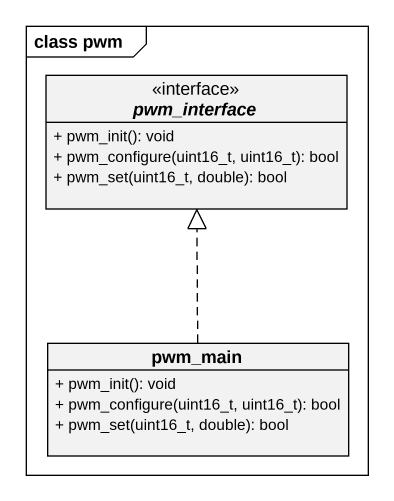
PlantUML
@startuml
mainframe class pwm
hide circle
hide empty members
skinparam classAttributeIconSize 0
interface pwm_interface {
  + pwm_init(): void
  + pwm_configure(uint16_t, uint16_t): bool
  + pwm_set(uint16_t, double): bool
}
class pwm_main {
  + pwm_init(): void
  + pwm_configure(uint16_t, uint16_t): bool
  + pwm_set(uint16_t, double): bool
}
pwm_main .up.|> pwm_interface
@enduml
